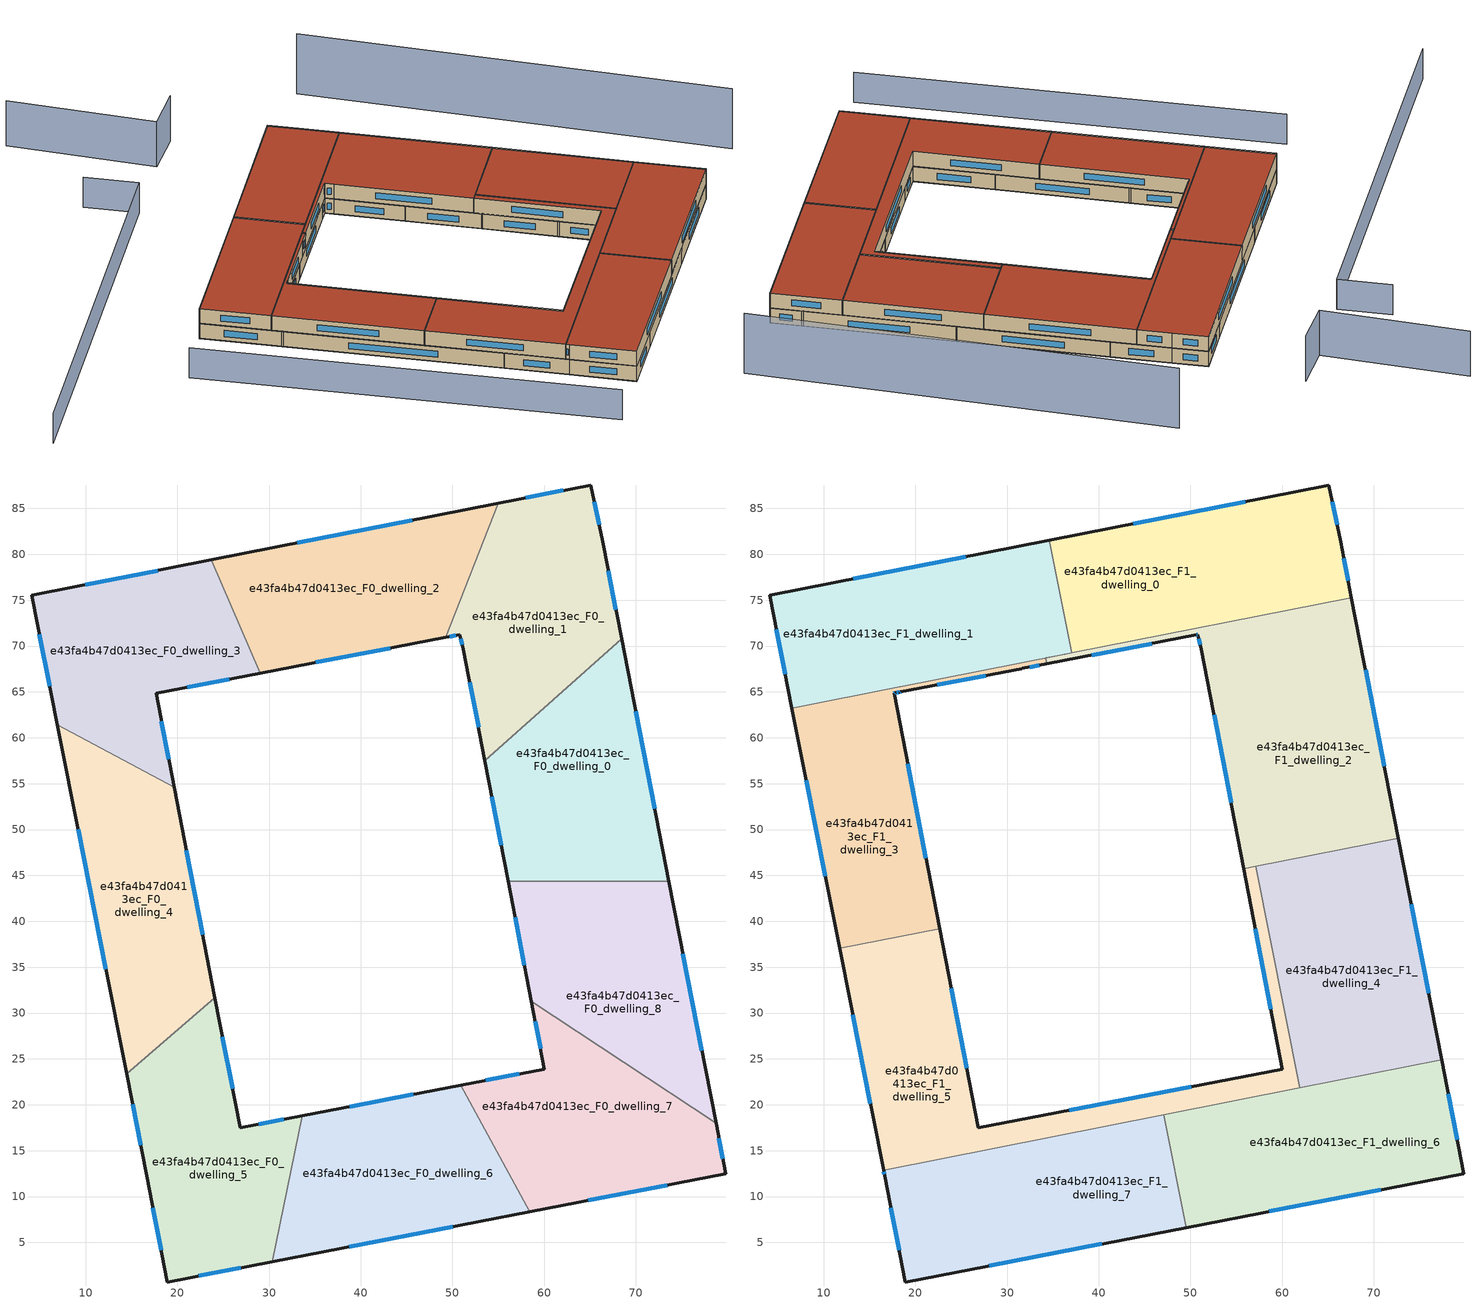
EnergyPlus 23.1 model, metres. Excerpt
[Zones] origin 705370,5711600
e43fa4b47d0413ec_F0_dwelling_0
 floor ground (EU_floor_Construction): 73.58,44.37 68.42,70.8 53.54,57.49 56.07,44.37 z0
 wall outside (EU_wall_Construction): 56.07,44.37 53.54,57.49 / 68.42,70.8 73.58,44.37 z0:3
 wall to e43fa4b47d0413ec_F0_dwelling_1 (EU_wall_Construction): 53.54,57.49 68.42,70.8 z0:3
 wall to e43fa4b47d0413ec_F0_dwelling_8 (EU_wall_Construction): 73.58,44.37 56.07,44.37 z0:3
 window (EU_Window_Construction): 55.31,48.3 54.3,53.57 / 69.97,62.89 72.03,52.28 z0.9:2.1
e43fa4b47d0413ec_F0_dwelling_1
 floor ground (EU_floor_Construction): 68.42,70.8 66.36,81.37 65.07,87.55 54.99,85.56 49.27,70.95 50.8,71.24 51.19,69.67 53.54,57.49 z0
 wall outside (EU_wall_Construction): 53.54,57.49 51.19,69.67 50.8,71.24 49.27,70.95 / 54.99,85.56 65.07,87.55 66.36,81.37 68.42,70.8 z0:3
 wall to e43fa4b47d0413ec_F0_dwelling_2 (EU_wall_Construction): 49.27,70.95 54.99,85.56 z0:3
 window (EU_Window_Construction): 52.84,61.14 51.89,66.03 / 51.07,70.14 50.91,70.77 / 50.34,71.15 49.72,71.03 / 58.01,86.16 62.05,86.96 / 65.46,85.7 65.97,83.22 / 66.98,78.2 67.81,73.96 z0.9:2.1
e43fa4b47d0413ec_F0_dwelling_2
 floor ground (EU_floor_Construction): 49.27,70.95 54.99,85.56 23.73,79.38 29.06,67.05 z0
 wall outside (EU_wall_Construction): 49.27,70.95 29.06,67.05 / 23.73,79.38 54.99,85.56 z0:3
 wall to e43fa4b47d0413ec_F0_dwelling_3 (EU_wall_Construction): 29.06,67.05 23.73,79.38 z0:3
 window (EU_Window_Construction): 43.22,69.78 35.11,68.22 / 33.08,81.23 45.63,83.71 z0.9:2.1
e43fa4b47d0413ec_F0_dwelling_3
 floor ground (EU_floor_Construction): 19.67,54.61 17.69,64.87 29.06,67.05 23.73,79.38 4.13,75.51 6.93,61.41 z0
 wall outside (EU_wall_Construction): 29.06,67.05 17.69,64.87 19.67,54.61 / 6.93,61.41 4.13,75.51 23.73,79.38 z0:3
 wall to e43fa4b47d0413ec_F0_dwelling_4 (EU_wall_Construction): 19.67,54.61 6.93,61.41 z0:3
 window (EU_Window_Construction): 25.65,66.4 21.09,65.52 / 18.28,61.8 19.08,57.68 / 6.09,65.63 4.97,71.29 / 10,76.67 17.86,78.22 z0.9:2.1
e43fa4b47d0413ec_F0_dwelling_4
 floor ground (EU_floor_Construction): 24.11,31.66 19.67,54.61 6.93,61.41 14.47,23.36 z0
 wall outside (EU_wall_Construction): 19.67,54.61 24.11,31.66 / 14.47,23.36 6.93,61.41 z0:3
 wall to e43fa4b47d0413ec_F0_dwelling_5 (EU_wall_Construction): 24.11,31.66 14.47,23.36 z0:3
 window (EU_Window_Construction): 21,47.74 22.78,38.53 / 12.21,34.75 9.19,50.02 z0.9:2.1
e43fa4b47d0413ec_F0_dwelling_5
 floor ground (EU_floor_Construction): 30.36,2.9 33.62,18.79 26.85,17.48 24.11,31.66 14.47,23.36 16.68,12.25 18.92,0.68 z0
 wall outside (EU_wall_Construction): 24.11,31.66 26.85,17.48 33.62,18.79 / 30.36,2.9 18.92,0.68 16.68,12.25 14.47,23.36 z0:3
 wall to e43fa4b47d0413ec_F0_dwelling_6 (EU_wall_Construction): 33.62,18.79 30.36,2.9 z0:3
 window (EU_Window_Construction): 16.02,15.58 15.13,20.03 / 24.93,27.42 26.03,21.73 / 28.88,17.87 31.59,18.4 / 26.94,2.24 22.34,1.34 / 18.25,4.14 17.35,8.79 z0.9:2.1
e43fa4b47d0413ec_F0_dwelling_6
 floor ground (EU_floor_Construction): 58.4,8.33 50.92,22.13 33.62,18.79 30.36,2.9 z0
 wall outside (EU_wall_Construction): 33.62,18.79 50.92,22.13 / 58.4,8.33 30.36,2.9 z0:3
 wall to e43fa4b47d0413ec_F0_dwelling_7 (EU_wall_Construction): 50.92,22.13 58.4,8.33 z0:3
 window (EU_Window_Construction): 38.8,19.79 45.74,21.13 / 50.01,6.7 38.76,4.52 z0.9:2.1
 ceiling adiabatic (EU_roof_Construction): 52.12,19.91 47.08,18.92 49.51,6.61 58.4,8.33 30.36,2.9 33.62,18.79 33.08,16.15 z3
e43fa4b47d0413ec_F0_dwelling_7
 floor ground (EU_floor_Construction): 79.79,12.49 78.72,17.98 58.59,31.31 60.03,23.88 50.92,22.13 58.4,8.33 z0
 wall outside (EU_wall_Construction): 50.92,22.13 60.03,23.88 58.59,31.31 / 78.72,17.98 79.79,12.49 58.4,8.33 z0:3
 wall to e43fa4b47d0413ec_F0_dwelling_8 (EU_wall_Construction): 58.59,31.31 78.72,17.98 z0:3
 window (EU_Window_Construction): 53.64,22.65 57.3,23.36 / 59.6,26.11 59.02,29.08 / 79.04,16.33 79.47,14.13 / 73.39,11.24 64.8,9.58 z0.9:2.1
 ceiling adiabatic (EU_roof_Construction): 70.36,23.52 52.12,19.91 61.91,21.85 60.25,30.21 58.59,31.31 z3
e43fa4b47d0413ec_F0_dwelling_8
 floor ground (EU_floor_Construction): 78.72,17.98 73.58,44.37 56.07,44.37 58.59,31.31 z0
 wall outside (EU_wall_Construction): 58.59,31.31 56.07,44.37 / 73.58,44.37 78.72,17.98 z0:3
 window (EU_Window_Construction): 57.84,35.22 56.83,40.46 / 75.12,36.47 77.18,25.88 z0.9:2.1
e43fa4b47d0413ec_F1_dwelling_0
 floor to e43fa4b47d0413ec_F0_dwelling_2 (EU_floor_Construction): 49.57,71.73 54.99,85.56 34.63,81.54 37.05,69.26 z3
 floor to e43fa4b47d0413ec_F0_dwelling_1 (EU_floor_Construction): 67.55,75.28 66.36,81.37 65.07,87.55 54.99,85.56 49.57,71.73 z3
 wall outside (EU_wall_Construction): 34.63,81.54 65.07,87.55 66.36,81.37 67.55,75.29 z3:6
 wall to e43fa4b47d0413ec_F1_dwelling_1 (EU_wall_Construction): 37.05,69.26 34.63,81.54 z3:6
 wall to e43fa4b47d0413ec_F1_dwelling_2 (EU_wall_Construction): 67.55,75.29 37.05,69.26 z3:6
 window (EU_Window_Construction): 65.46,85.7 65.97,83.22 / 66.72,79.55 67.19,77.11 / 43.74,83.34 55.96,85.75 z3.9:5.1
 roof outside (EU_roof_Construction): 65.07,87.55 66.36,81.37 67.55,75.29 37.05,69.26 34.63,81.54 z6
e43fa4b47d0413ec_F1_dwelling_1
 floor to e43fa4b47d0413ec_F0_dwelling_3 (EU_floor_Construction): 28.81,67.63 23.73,79.38 4.13,75.51 6.57,63.24 z3
 floor to e43fa4b47d0413ec_F0_dwelling_2 (EU_floor_Construction): 37.05,69.26 34.63,81.54 23.73,79.38 28.81,67.63 36.26,69.1 36.33,69.12 z3
 wall outside (EU_wall_Construction): 6.56,63.24 4.13,75.51 34.63,81.54 z3:6
 wall to e43fa4b47d0413ec_F1_dwelling_3 (EU_wall_Construction): 35.74,69 18.37,65.57 18.32,65.56 6.56,63.24 z3:6
 wall to e43fa4b47d0413ec_F1_dwelling_2 (EU_wall_Construction): 37.05,69.26 36.33,69.12 36.26,69.1 36.04,69.06 35.74,69 z3:6
 window (EU_Window_Construction): 5.84,66.91 4.86,71.83 / 13.26,77.31 25.5,79.73 z3.9:5.1
 roof outside (EU_roof_Construction): 34.63,81.54 37.05,69.26 6.56,63.24 4.13,75.51 z6
e43fa4b47d0413ec_F1_dwelling_2
 floor to e43fa4b47d0413ec_F0_dwelling_0 (EU_floor_Construction): 72.66,49.07 68.42,70.8 53.54,57.49 55.81,45.74 z3
 floor to e43fa4b47d0413ec_F0_dwelling_2 (EU_floor_Construction): 49.27,70.95 49.57,71.73 36.33,69.12 36.26,69.1 36.04,69.06 35.74,69 35.15,68.88 34.86,68.82 34.56,68.76 34.27,68.71 34.2,68.69 34.33,68.07 z3
 floor to e43fa4b47d0413ec_F0_dwelling_1 (EU_floor_Construction): 68.42,70.8 67.55,75.28 49.57,71.73 49.27,70.95 50.65,71.21 50.8,71.24 51.19,69.67 53.54,57.49 z3
 wall outside (EU_wall_Construction): 67.55,75.29 72.66,49.07 / 55.81,45.74 51.19,69.67 50.8,71.24 50.65,71.21 34.33,68.07 z3:6
 wall to e43fa4b47d0413ec_F1_dwelling_3 (EU_wall_Construction): 34.33,68.07 34.2,68.69 34.27,68.71 34.56,68.76 34.86,68.82 35.15,68.88 35.74,69 z3:6
 wall to e43fa4b47d0413ec_F1_dwelling_4 (EU_wall_Construction): 72.66,49.07 57.13,46.01 z3:6
 wall to e43fa4b47d0413ec_F1_dwelling_5 (EU_wall_Construction): 57.13,46.01 55.81,45.74 z3:6
 window (EU_Window_Construction): 69.08,67.44 71.13,56.92 / 54.42,52.91 52.57,62.51 / 51.07,70.14 50.91,70.77 / 50.75,71.23 50.7,71.22 / 45.77,70.27 39.22,69.01 z3.9:5.1
 roof outside (EU_roof_Construction): 67.55,75.29 72.66,49.07 55.81,45.74 51.19,69.67 50.8,71.24 50.65,71.21 34.33,68.07 34.2,68.69 34.27,68.71 34.56,68.76 34.86,68.82 35.15,68.88 35.74,69 36.04,69.06 36.26,69.1 36.33,69.12 z6
e43fa4b47d0413ec_F1_dwelling_3
 floor to e43fa4b47d0413ec_F0_dwelling_4 (EU_floor_Construction): 22.65,39.19 19.67,54.61 6.93,61.41 11.76,37.04 z3
 floor to e43fa4b47d0413ec_F0_dwelling_3 (EU_floor_Construction): 19.67,54.61 17.69,64.87 18.38,65 18.42,65.01 29.06,67.05 28.81,67.63 18.37,65.57 18.35,65.56 6.57,63.24 6.93,61.41 z3
 floor to e43fa4b47d0413ec_F0_dwelling_2 (EU_floor_Construction): 34.33,68.07 34.2,68.69 34.27,68.71 34.56,68.76 34.86,68.82 35.15,68.88 35.74,69 28.81,67.63 29.06,67.05 z3
 wall outside (EU_wall_Construction): 11.76,37.04 6.56,63.24 / 34.33,68.07 31.68,67.56 31.62,67.55 18.42,65.01 18.28,64.98 17.83,64.89 17.69,64.87 22.65,39.19 z3:6
 wall to e43fa4b47d0413ec_F1_dwelling_5 (EU_wall_Construction): 22.65,39.19 11.76,37.04 z3:6
 window (EU_Window_Construction): 27.67,66.79 22.37,65.77 / 18.38,65 18.32,64.99 / 18.14,64.95 17.97,64.92 / 17.79,64.88 17.73,64.87 / 19.17,57.18 21.17,46.88 / 10.2,44.88 8.12,55.39 / 33.54,67.92 32.47,67.71 z3.9:5.1
 roof outside (EU_roof_Construction): 35.74,69 35.15,68.88 34.86,68.82 34.56,68.76 34.27,68.71 34.2,68.69 34.33,68.07 31.68,67.56 31.62,67.55 18.42,65.01 18.28,64.98 17.83,64.89 17.69,64.87 22.65,39.19 11.76,37.04 6.56,63.24 18.32,65.56 18.37,65.57 z6
e43fa4b47d0413ec_F1_dwelling_4
 floor to e43fa4b47d0413ec_F0_dwelling_8 (EU_floor_Construction): 77.37,24.9 73.58,44.37 57.46,44.37 60.25,30.21 70.35,23.52 z3
 floor to e43fa4b47d0413ec_F0_dwelling_0 (EU_floor_Construction): 73.58,44.37 72.66,49.07 57.13,46.01 57.46,44.37 z3
 floor adiabatic (EU_floor_Construction): 70.35,23.52 60.25,30.21 61.91,21.85 z3
 wall outside (EU_wall_Construction): 72.66,49.07 77.37,24.91 z3:6
 wall to e43fa4b47d0413ec_F1_dwelling_5 (EU_wall_Construction): 61.91,21.85 57.13,46.01 z3:6
 wall to e43fa4b47d0413ec_F1_dwelling_6 (EU_wall_Construction): 77.37,24.91 61.91,21.85 z3:6
 window (EU_Window_Construction): 74.07,41.84 75.96,32.14 z3.9:5.1
 roof outside (EU_roof_Construction): 72.66,49.07 77.37,24.91 61.91,21.85 57.13,46.01 z6
e43fa4b47d0413ec_F1_dwelling_5
 floor to e43fa4b47d0413ec_F0_dwelling_6 (EU_floor_Construction): 52.12,19.91 50.92,22.13 33.62,18.79 33.08,16.15 z3
 floor to e43fa4b47d0413ec_F0_dwelling_4 (EU_floor_Construction): 24.11,31.66 22.65,39.19 11.76,37.04 14.47,23.36 z3
 floor to e43fa4b47d0413ec_F0_dwelling_8 (EU_floor_Construction): 60.25,30.21 57.46,44.37 56.07,44.37 58.59,31.31 z3
 floor to e43fa4b47d0413ec_F0_dwelling_5 (EU_floor_Construction): 33.08,16.15 33.62,18.79 26.85,17.48 24.11,31.66 14.47,23.36 16.55,12.89 z3
 floor to e43fa4b47d0413ec_F0_dwelling_0 (EU_floor_Construction): 57.46,44.37 57.13,46.01 55.81,45.74 56.07,44.37 z3
 floor to e43fa4b47d0413ec_F0_dwelling_7 (EU_floor_Construction): 61.91,21.85 60.25,30.21 58.59,31.31 60.03,23.88 50.92,22.13 52.12,19.91 z3
 wall outside (EU_wall_Construction): 22.65,39.19 26.85,17.48 60.03,23.88 55.81,45.74 / 16.55,12.89 11.76,37.04 z3:6
 wall to e43fa4b47d0413ec_F1_dwelling_7 (EU_wall_Construction): 47.08,18.92 16.55,12.89 z3:6
 wall to e43fa4b47d0413ec_F1_dwelling_6 (EU_wall_Construction): 61.91,21.85 47.08,18.92 z3:6
 window (EU_Window_Construction): 23.91,32.69 25.59,23.98 / 36.78,19.4 50.09,21.97 / 58.76,30.43 57.07,39.2 / 15.12,20.12 13.19,29.81 z3.9:5.1
 roof outside (EU_roof_Construction): 57.13,46.01 61.91,21.85 16.55,12.89 11.76,37.04 22.65,39.19 26.85,17.48 60.03,23.88 55.81,45.74 z6
e43fa4b47d0413ec_F1_dwelling_6
 floor to e43fa4b47d0413ec_F0_dwelling_7 (EU_floor_Construction): 79.79,12.49 78.72,17.98 70.36,23.52 52.12,19.91 58.4,8.33 z3
 floor to e43fa4b47d0413ec_F0_dwelling_8 (EU_floor_Construction): 78.72,17.98 77.37,24.9 70.36,23.52 z3
 floor to e43fa4b47d0413ec_F0_dwelling_6 (EU_floor_Construction): 58.4,8.33 52.12,19.91 47.08,18.92 49.51,6.61 z3
 wall outside (EU_wall_Construction): 77.37,24.91 79.79,12.49 49.51,6.61 z3:6
 wall to e43fa4b47d0413ec_F1_dwelling_7 (EU_wall_Construction): 49.51,6.61 47.08,18.92 z3:6
 window (EU_Window_Construction): 78.1,21.19 79.07,16.21 / 70.73,10.73 58.58,8.37 z3.9:5.1
 roof outside (EU_roof_Construction): 77.37,24.91 79.79,12.49 49.51,6.61 47.08,18.92 z6
e43fa4b47d0413ec_F1_dwelling_7
 floor to e43fa4b47d0413ec_F0_dwelling_5 (EU_floor_Construction): 30.36,2.9 33.08,16.15 16.55,12.89 16.68,12.25 18.92,0.68 z3
 floor adiabatic (EU_floor_Construction): 49.51,6.61 47.08,18.92 33.08,16.15 30.36,2.9 z3
 wall outside (EU_wall_Construction): 49.51,6.61 18.92,0.68 16.68,12.25 16.55,12.89 z3:6
 window (EU_Window_Construction): 40.35,4.83 28.07,2.46 / 18.25,4.14 17.35,8.79 / 16.64,12.44 16.59,12.7 z3.9:5.1
 roof outside (EU_roof_Construction): 47.08,18.92 49.51,6.61 18.92,0.68 16.68,12.25 16.55,12.89 z6
shading: -8.59,72.24 6.16,-1.78 / 37.24,110.31 39.13,100.76 / 39.13,100.76 -37.59,85.63 z0:6; 63.27,104.77 54.47,103.7 / 54.47,103.7 51.23,130.26 z0:9; 96.94,14.62 86,90.58 z0:12
[Building]
EU S2 Campaign: North Axis=0; Terrain=City; Solar Distribution=FullExterior
[Site:Location]
London: Latitude=51.5; Longitude=-0.5; Time Zone=0; Elevation=25
[SizingPeriod:WeatherFileDays]
AnnualSizingPeriod: Begin Month=1; Begin Day of Month=1; End Month=12; End Day of Month=31; Day of Week for Start Day=Monday; Use Weather File Daylight Saving Period=No; Use Weather File Rain and Snow Indicators=No
[MATERIAL]
EU_InternalMass_Material: Roughness=MediumRough; Thickness=0.1; Conductivity=1; Density=1800; Specific Heat=900; Thermal Absorptance=0.9; Solar Absorptance=0.7; Visible Absorptance=0.7
[MATERIAL:NOMASS] Roughness=MediumRough; Thermal Absorptance=0.9; Solar Absorptance=0.7; Visible Absorptance=0.7
Name | Thermal Resistance
EU_wall_NoMass | 1.04674
EU_roof_NoMass | 4.32442
EU_floor_NoMass | 2.04616
[WINDOWMATERIAL:SIMPLEGLAZINGSYSTEM]
EU_Window_SimpleGlazing: UFactor=4.25843; Solar Heat Gain Coefficient=0.85; Visible Transmittance=0.85
[CONSTRUCTION]
EU_wall_Construction: EU_wall_NoMass
EU_roof_Construction: EU_roof_NoMass
EU_floor_Construction: EU_floor_NoMass
EU_InternalMass_Construction: EU_InternalMass_Material
EU_Window_Construction: EU_Window_SimpleGlazing
[ZONE] Type=1; Multiplier=1; Ceiling Height=autocalculate; Floor Area=autocalculate; Part of Total Floor Area=Yes
Name | Volume
e43fa4b47d0413ec_F0_dwelling_0 | 1037.24
e43fa4b47d0413ec_F1_dwelling_0 | 1166.87
e43fa4b47d0413ec_F0_dwelling_1; e43fa4b47d0413ec_F0_dwelling_2; e43fa4b47d0413ec_F0_dwelling_5 | 1037.21
e43fa4b47d0413ec_F1_dwelling_1; e43fa4b47d0413ec_F1_dwelling_4 | 1166.9
e43fa4b47d0413ec_F1_dwelling_2 | 1408.82
e43fa4b47d0413ec_F0_dwelling_3; e43fa4b47d0413ec_F0_dwelling_4 | 1037.2
e43fa4b47d0413ec_F1_dwelling_3 | 924.932
e43fa4b47d0413ec_F1_dwelling_5 | 1166.79
e43fa4b47d0413ec_F0_dwelling_6; e43fa4b47d0413ec_F0_dwelling_7 | 1037.15
e43fa4b47d0413ec_F1_dwelling_6 | 1166.64
e43fa4b47d0413ec_F1_dwelling_7 | 1166.91
e43fa4b47d0413ec_F0_dwelling_8 | 1037.25
[INTERNALMASS] Construction=EU_InternalMass_Construction
Name | Zone or ZoneList | Surface Area
e43fa4b47d0413ec_F0_dwelling_0_EU_InternalMass | e43fa4b47d0413ec_F0_dwelling_0 | 345.748
e43fa4b47d0413ec_F0_dwelling_1_EU_InternalMass | e43fa4b47d0413ec_F0_dwelling_1 | 345.737
e43fa4b47d0413ec_F0_dwelling_2_EU_InternalMass | e43fa4b47d0413ec_F0_dwelling_2 | 345.737
e43fa4b47d0413ec_F0_dwelling_3_EU_InternalMass | e43fa4b47d0413ec_F0_dwelling_3 | 345.734
e43fa4b47d0413ec_F0_dwelling_4_EU_InternalMass | e43fa4b47d0413ec_F0_dwelling_4 | 345.734
e43fa4b47d0413ec_F0_dwelling_5_EU_InternalMass | e43fa4b47d0413ec_F0_dwelling_5 | 345.735
e43fa4b47d0413ec_F0_dwelling_6_EU_InternalMass | e43fa4b47d0413ec_F0_dwelling_6 | 345.718
e43fa4b47d0413ec_F0_dwelling_7_EU_InternalMass | e43fa4b47d0413ec_F0_dwelling_7 | 345.748
e43fa4b47d0413ec_F0_dwelling_8_EU_InternalMass | e43fa4b47d0413ec_F0_dwelling_8 | 345.751
e43fa4b47d0413ec_F1_dwelling_0_EU_InternalMass | e43fa4b47d0413ec_F1_dwelling_0 | 388.957
e43fa4b47d0413ec_F1_dwelling_1_EU_InternalMass | e43fa4b47d0413ec_F1_dwelling_1 | 388.966
e43fa4b47d0413ec_F1_dwelling_2_EU_InternalMass | e43fa4b47d0413ec_F1_dwelling_2 | 469.615
e43fa4b47d0413ec_F1_dwelling_3_EU_InternalMass | e43fa4b47d0413ec_F1_dwelling_3 | 308.289
e43fa4b47d0413ec_F1_dwelling_4_EU_InternalMass | e43fa4b47d0413ec_F1_dwelling_4 | 388.967
e43fa4b47d0413ec_F1_dwelling_5_EU_InternalMass | e43fa4b47d0413ec_F1_dwelling_5 | 388.931
e43fa4b47d0413ec_F1_dwelling_6_EU_InternalMass | e43fa4b47d0413ec_F1_dwelling_6 | 388.97
e43fa4b47d0413ec_F1_dwelling_7_EU_InternalMass | e43fa4b47d0413ec_F1_dwelling_7 | 388.971
[OTHEREQUIPMENT] Fuel Type=Electricity; Design Level Calculation Method=Watts/Area; Power per Zone Floor Area=1; Fraction Latent=0; Fraction Radiant=0; Fraction Lost=0; Carbon Dioxide Generation Rate=0; EndUse Subcategory=EU_Step8_InternalGains
Name | Zone or ZoneList or Space or SpaceList | Schedule
EU_Step8_InternalGain_e43fa4b47d0413ec_F0_dwelling_0_f000 | e43fa4b47d0413ec_F0_dwelling_0 | EU_Step8_GainSchedule_e43fa4b47d0413ec_F0_dwelling_0_f000
EU_Step8_InternalGain_e43fa4b47d0413ec_F0_dwelling_1_f000 | e43fa4b47d0413ec_F0_dwelling_1 | EU_Step8_GainSchedule_e43fa4b47d0413ec_F0_dwelling_1_f000
EU_Step8_InternalGain_e43fa4b47d0413ec_F0_dwelling_2_f000 | e43fa4b47d0413ec_F0_dwelling_2 | EU_Step8_GainSchedule_e43fa4b47d0413ec_F0_dwelling_2_f000
EU_Step8_InternalGain_e43fa4b47d0413ec_F0_dwelling_3_f000 | e43fa4b47d0413ec_F0_dwelling_3 | EU_Step8_GainSchedule_e43fa4b47d0413ec_F0_dwelling_3_f000
EU_Step8_InternalGain_e43fa4b47d0413ec_F0_dwelling_4_f000 | e43fa4b47d0413ec_F0_dwelling_4 | EU_Step8_GainSchedule_e43fa4b47d0413ec_F0_dwelling_4_f000
EU_Step8_InternalGain_e43fa4b47d0413ec_F0_dwelling_5_f000 | e43fa4b47d0413ec_F0_dwelling_5 | EU_Step8_GainSchedule_e43fa4b47d0413ec_F0_dwelling_5_f000
EU_Step8_InternalGain_e43fa4b47d0413ec_F0_dwelling_6_f000 | e43fa4b47d0413ec_F0_dwelling_6 | EU_Step8_GainSchedule_e43fa4b47d0413ec_F0_dwelling_6_f000
EU_Step8_InternalGain_e43fa4b47d0413ec_F0_dwelling_7_f000 | e43fa4b47d0413ec_F0_dwelling_7 | EU_Step8_GainSchedule_e43fa4b47d0413ec_F0_dwelling_7_f000
EU_Step8_InternalGain_e43fa4b47d0413ec_F0_dwelling_8_f000 | e43fa4b47d0413ec_F0_dwelling_8 | EU_Step8_GainSchedule_e43fa4b47d0413ec_F0_dwelling_8_f000
EU_Step8_InternalGain_e43fa4b47d0413ec_F1_dwelling_0_f000 | e43fa4b47d0413ec_F1_dwelling_0 | EU_Step8_GainSchedule_e43fa4b47d0413ec_F1_dwelling_0_f000
EU_Step8_InternalGain_e43fa4b47d0413ec_F1_dwelling_1_f000 | e43fa4b47d0413ec_F1_dwelling_1 | EU_Step8_GainSchedule_e43fa4b47d0413ec_F1_dwelling_1_f000
EU_Step8_InternalGain_e43fa4b47d0413ec_F1_dwelling_2_f000 | e43fa4b47d0413ec_F1_dwelling_2 | EU_Step8_GainSchedule_e43fa4b47d0413ec_F1_dwelling_2_f000
EU_Step8_InternalGain_e43fa4b47d0413ec_F1_dwelling_3_f000 | e43fa4b47d0413ec_F1_dwelling_3 | EU_Step8_GainSchedule_e43fa4b47d0413ec_F1_dwelling_3_f000
EU_Step8_InternalGain_e43fa4b47d0413ec_F1_dwelling_4_f000 | e43fa4b47d0413ec_F1_dwelling_4 | EU_Step8_GainSchedule_e43fa4b47d0413ec_F1_dwelling_4_f000
EU_Step8_InternalGain_e43fa4b47d0413ec_F1_dwelling_5_f000 | e43fa4b47d0413ec_F1_dwelling_5 | EU_Step8_GainSchedule_e43fa4b47d0413ec_F1_dwelling_5_f000
EU_Step8_InternalGain_e43fa4b47d0413ec_F1_dwelling_6_f000 | e43fa4b47d0413ec_F1_dwelling_6 | EU_Step8_GainSchedule_e43fa4b47d0413ec_F1_dwelling_6_f000
EU_Step8_InternalGain_e43fa4b47d0413ec_F1_dwelling_7_f000 | e43fa4b47d0413ec_F1_dwelling_7 | EU_Step8_GainSchedule_e43fa4b47d0413ec_F1_dwelling_7_f000
[ZONEVENTILATION:DESIGNFLOWRATE] Schedule=EU_AlwaysOn; Design Flow Rate Calculation Method=AirChanges/Hour; Air Changes per Hour=0.488719; Ventilation Type=Natural; Fan Pressure Rise=0; Fan Total Efficiency=1; Constant Term Coefficient=1; Temperature Term Coefficient=0; Velocity Term Coefficient=0; Velocity Squared Term Coefficient=0; Minimum Indoor Temperature=-100; Maximum Indoor Temperature=100; Delta Temperature=-100; Minimum Outdoor Temperature=-100; Maximum Outdoor Temperature=100; Maximum Wind Speed=40
Name | Zone or ZoneList or Space or SpaceList
EU_ConstantAir_e43fa4b47d0413ec_F0_dwelling_0 | e43fa4b47d0413ec_F0_dwelling_0
EU_ConstantAir_e43fa4b47d0413ec_F0_dwelling_1 | e43fa4b47d0413ec_F0_dwelling_1
EU_ConstantAir_e43fa4b47d0413ec_F0_dwelling_2 | e43fa4b47d0413ec_F0_dwelling_2
EU_ConstantAir_e43fa4b47d0413ec_F0_dwelling_3 | e43fa4b47d0413ec_F0_dwelling_3
EU_ConstantAir_e43fa4b47d0413ec_F0_dwelling_4 | e43fa4b47d0413ec_F0_dwelling_4
EU_ConstantAir_e43fa4b47d0413ec_F0_dwelling_5 | e43fa4b47d0413ec_F0_dwelling_5
EU_ConstantAir_e43fa4b47d0413ec_F0_dwelling_6 | e43fa4b47d0413ec_F0_dwelling_6
EU_ConstantAir_e43fa4b47d0413ec_F0_dwelling_7 | e43fa4b47d0413ec_F0_dwelling_7
EU_ConstantAir_e43fa4b47d0413ec_F0_dwelling_8 | e43fa4b47d0413ec_F0_dwelling_8
EU_ConstantAir_e43fa4b47d0413ec_F1_dwelling_0 | e43fa4b47d0413ec_F1_dwelling_0
EU_ConstantAir_e43fa4b47d0413ec_F1_dwelling_1 | e43fa4b47d0413ec_F1_dwelling_1
EU_ConstantAir_e43fa4b47d0413ec_F1_dwelling_2 | e43fa4b47d0413ec_F1_dwelling_2
EU_ConstantAir_e43fa4b47d0413ec_F1_dwelling_3 | e43fa4b47d0413ec_F1_dwelling_3
EU_ConstantAir_e43fa4b47d0413ec_F1_dwelling_4 | e43fa4b47d0413ec_F1_dwelling_4
EU_ConstantAir_e43fa4b47d0413ec_F1_dwelling_5 | e43fa4b47d0413ec_F1_dwelling_5
EU_ConstantAir_e43fa4b47d0413ec_F1_dwelling_6 | e43fa4b47d0413ec_F1_dwelling_6
EU_ConstantAir_e43fa4b47d0413ec_F1_dwelling_7 | e43fa4b47d0413ec_F1_dwelling_7
[HVACTEMPLATE:THERMOSTAT] Constant Heating Setpoint=20; Constant Cooling Setpoint=50
EU_HeatOnly_e43fa4b47d0413ec_F0_dwelling_0; EU_HeatOnly_e43fa4b47d0413ec_F0_dwelling_1; EU_HeatOnly_e43fa4b47d0413ec_F0_dwelling_2; EU_HeatOnly_e43fa4b47d0413ec_F0_dwelling_3; EU_HeatOnly_e43fa4b47d0413ec_F0_dwelling_4; EU_HeatOnly_e43fa4b47d0413ec_F0_dwelling_5; EU_HeatOnly_e43fa4b47d0413ec_F0_dwelling_6; EU_HeatOnly_e43fa4b47d0413ec_F0_dwelling_7; EU_HeatOnly_e43fa4b47d0413ec_F0_dwelling_8; EU_HeatOnly_e43fa4b47d0413ec_F1_dwelling_0; EU_HeatOnly_e43fa4b47d0413ec_F1_dwelling_1; EU_HeatOnly_e43fa4b47d0413ec_F1_dwelling_2; EU_HeatOnly_e43fa4b47d0413ec_F1_dwelling_3; EU_HeatOnly_e43fa4b47d0413ec_F1_dwelling_4; EU_HeatOnly_e43fa4b47d0413ec_F1_dwelling_5; EU_HeatOnly_e43fa4b47d0413ec_F1_dwelling_6; EU_HeatOnly_e43fa4b47d0413ec_F1_dwelling_7
[HVACTEMPLATE:ZONE:IDEALLOADSAIRSYSTEM] System Availability Schedule=EU_AlwaysOn; Maximum Heating Supply Air Temperature=50; Minimum Cooling Supply Air Temperature=13; Maximum Heating Supply Air Humidity Ratio=0.0156; Minimum Cooling Supply Air Humidity Ratio=0.0077; Heating Limit=NoLimit; Cooling Limit=NoLimit; Heating Availability Schedule=EU_AlwaysOn; Cooling Availability Schedule=EU_CoolingOff; Dehumidification Control Type=ConstantSensibleHeatRatio; Cooling Sensible Heat Ratio=0.7; Dehumidification Setpoint=60; Humidification Control Type=None; Humidification Setpoint=30; Outdoor Air Method=None; Outdoor Air Flow Rate per Person=0.00944; Outdoor Air Flow Rate per Zone Floor Area=0; Outdoor Air Flow Rate per Zone=0; Demand Controlled Ventilation Type=None; Outdoor Air Economizer Type=NoEconomizer; Heat Recovery Type=None; Sensible Heat Recovery Effectiveness=0.7; Latent Heat Recovery Effectiveness=0.65
Name | Template Thermostat
e43fa4b47d0413ec_F0_dwelling_0 | EU_HeatOnly_e43fa4b47d0413ec_F0_dwelling_0
e43fa4b47d0413ec_F0_dwelling_1 | EU_HeatOnly_e43fa4b47d0413ec_F0_dwelling_1
e43fa4b47d0413ec_F0_dwelling_2 | EU_HeatOnly_e43fa4b47d0413ec_F0_dwelling_2
e43fa4b47d0413ec_F0_dwelling_3 | EU_HeatOnly_e43fa4b47d0413ec_F0_dwelling_3
e43fa4b47d0413ec_F0_dwelling_4 | EU_HeatOnly_e43fa4b47d0413ec_F0_dwelling_4
e43fa4b47d0413ec_F0_dwelling_5 | EU_HeatOnly_e43fa4b47d0413ec_F0_dwelling_5
e43fa4b47d0413ec_F0_dwelling_6 | EU_HeatOnly_e43fa4b47d0413ec_F0_dwelling_6
e43fa4b47d0413ec_F0_dwelling_7 | EU_HeatOnly_e43fa4b47d0413ec_F0_dwelling_7
e43fa4b47d0413ec_F0_dwelling_8 | EU_HeatOnly_e43fa4b47d0413ec_F0_dwelling_8
e43fa4b47d0413ec_F1_dwelling_0 | EU_HeatOnly_e43fa4b47d0413ec_F1_dwelling_0
e43fa4b47d0413ec_F1_dwelling_1 | EU_HeatOnly_e43fa4b47d0413ec_F1_dwelling_1
e43fa4b47d0413ec_F1_dwelling_2 | EU_HeatOnly_e43fa4b47d0413ec_F1_dwelling_2
e43fa4b47d0413ec_F1_dwelling_3 | EU_HeatOnly_e43fa4b47d0413ec_F1_dwelling_3
e43fa4b47d0413ec_F1_dwelling_4 | EU_HeatOnly_e43fa4b47d0413ec_F1_dwelling_4
e43fa4b47d0413ec_F1_dwelling_5 | EU_HeatOnly_e43fa4b47d0413ec_F1_dwelling_5
e43fa4b47d0413ec_F1_dwelling_6 | EU_HeatOnly_e43fa4b47d0413ec_F1_dwelling_6
e43fa4b47d0413ec_F1_dwelling_7 | EU_HeatOnly_e43fa4b47d0413ec_F1_dwelling_7
[SIZING:ZONE] Zone Cooling Design Supply Air Temperature Input Method=SupplyAirTemperature; Zone Cooling Design Supply Air Temperature=13; Zone Heating Design Supply Air Temperature Input Method=SupplyAirTemperature; Zone Heating Design Supply Air Temperature=50; Zone Cooling Design Supply Air Humidity Ratio=0.008; Zone Heating Design Supply Air Humidity Ratio=0.008; Cooling Design Air Flow Method=DesignDay; Cooling Design Air Flow Rate=0; Cooling Minimum Air Flow per Zone Floor Area=0.000762; Cooling Minimum Air Flow=0; Cooling Minimum Air Flow Fraction=0.2; Heating Design Air Flow Method=DesignDay; Heating Design Air Flow Rate=0; Heating Maximum Air Flow per Zone Floor Area=0.002032; Heating Maximum Air Flow=0.141576; Heating Maximum Air Flow Fraction=0.3; Account for Dedicated Outdoor Air System=No; Dedicated Outdoor Air System Control Strategy=NeutralSupplyAir; Dedicated Outdoor Air Low Setpoint Temperature for Design=autosize; Dedicated Outdoor Air High Setpoint Temperature for Design=autosize; Zone Load Sizing Method=Sensible Load Only No Latent Load; Zone Latent Cooling Design Supply Air Humidity Ratio Input Method=HumidityRatioDifference; Zone Cooling Design Supply Air Humidity Ratio Difference=0.005; Zone Latent Heating Design Supply Air Humidity Ratio Input Method=HumidityRatioDifference; Zone Humidification Design Supply Air Humidity Ratio Difference=0.005
e43fa4b47d0413ec_F0_dwelling_0; e43fa4b47d0413ec_F0_dwelling_1; e43fa4b47d0413ec_F0_dwelling_2; e43fa4b47d0413ec_F0_dwelling_3; e43fa4b47d0413ec_F0_dwelling_4; e43fa4b47d0413ec_F0_dwelling_5; e43fa4b47d0413ec_F0_dwelling_6; e43fa4b47d0413ec_F0_dwelling_7; e43fa4b47d0413ec_F0_dwelling_8; e43fa4b47d0413ec_F1_dwelling_0; e43fa4b47d0413ec_F1_dwelling_1; e43fa4b47d0413ec_F1_dwelling_2; e43fa4b47d0413ec_F1_dwelling_3; e43fa4b47d0413ec_F1_dwelling_4; e43fa4b47d0413ec_F1_dwelling_5; e43fa4b47d0413ec_F1_dwelling_6; e43fa4b47d0413ec_F1_dwelling_7
[SCHEDULE:CONSTANT]
Name | Hourly Value
EU_AlwaysOn | 1
EU_CoolingOff | 0
[SCHEDULE:FILE] Column Number=1; Rows to Skip at Top=0; Number of Hours of Data=8760; Column Separator=Comma; Interpolate to Timestep=No; Minutes per Item=60; Adjust Schedule for Daylight Savings=Yes
Name | File
EU_Step8_GainSchedule_e43fa4b47d0413ec_F0_dwelling_0_f000 | ../../schedules/e43fa4b47d0413ec/e43fa4b47d0413ec_F0_dwelling_0_f000_gain.csv
EU_Step8_GainSchedule_e43fa4b47d0413ec_F0_dwelling_1_f000 | ../../schedules/e43fa4b47d0413ec/e43fa4b47d0413ec_F0_dwelling_1_f000_gain.csv
EU_Step8_GainSchedule_e43fa4b47d0413ec_F0_dwelling_2_f000 | ../../schedules/e43fa4b47d0413ec/e43fa4b47d0413ec_F0_dwelling_2_f000_gain.csv
EU_Step8_GainSchedule_e43fa4b47d0413ec_F0_dwelling_3_f000 | ../../schedules/e43fa4b47d0413ec/e43fa4b47d0413ec_F0_dwelling_3_f000_gain.csv
EU_Step8_GainSchedule_e43fa4b47d0413ec_F0_dwelling_4_f000 | ../../schedules/e43fa4b47d0413ec/e43fa4b47d0413ec_F0_dwelling_4_f000_gain.csv
EU_Step8_GainSchedule_e43fa4b47d0413ec_F0_dwelling_5_f000 | ../../schedules/e43fa4b47d0413ec/e43fa4b47d0413ec_F0_dwelling_5_f000_gain.csv
EU_Step8_GainSchedule_e43fa4b47d0413ec_F0_dwelling_6_f000 | ../../schedules/e43fa4b47d0413ec/e43fa4b47d0413ec_F0_dwelling_6_f000_gain.csv
EU_Step8_GainSchedule_e43fa4b47d0413ec_F0_dwelling_7_f000 | ../../schedules/e43fa4b47d0413ec/e43fa4b47d0413ec_F0_dwelling_7_f000_gain.csv
EU_Step8_GainSchedule_e43fa4b47d0413ec_F0_dwelling_8_f000 | ../../schedules/e43fa4b47d0413ec/e43fa4b47d0413ec_F0_dwelling_8_f000_gain.csv
EU_Step8_GainSchedule_e43fa4b47d0413ec_F1_dwelling_0_f000 | ../../schedules/e43fa4b47d0413ec/e43fa4b47d0413ec_F1_dwelling_0_f000_gain.csv
EU_Step8_GainSchedule_e43fa4b47d0413ec_F1_dwelling_1_f000 | ../../schedules/e43fa4b47d0413ec/e43fa4b47d0413ec_F1_dwelling_1_f000_gain.csv
EU_Step8_GainSchedule_e43fa4b47d0413ec_F1_dwelling_2_f000 | ../../schedules/e43fa4b47d0413ec/e43fa4b47d0413ec_F1_dwelling_2_f000_gain.csv
EU_Step8_GainSchedule_e43fa4b47d0413ec_F1_dwelling_3_f000 | ../../schedules/e43fa4b47d0413ec/e43fa4b47d0413ec_F1_dwelling_3_f000_gain.csv
EU_Step8_GainSchedule_e43fa4b47d0413ec_F1_dwelling_4_f000 | ../../schedules/e43fa4b47d0413ec/e43fa4b47d0413ec_F1_dwelling_4_f000_gain.csv
EU_Step8_GainSchedule_e43fa4b47d0413ec_F1_dwelling_5_f000 | ../../schedules/e43fa4b47d0413ec/e43fa4b47d0413ec_F1_dwelling_5_f000_gain.csv
EU_Step8_GainSchedule_e43fa4b47d0413ec_F1_dwelling_6_f000 | ../../schedules/e43fa4b47d0413ec/e43fa4b47d0413ec_F1_dwelling_6_f000_gain.csv
EU_Step8_GainSchedule_e43fa4b47d0413ec_F1_dwelling_7_f000 | ../../schedules/e43fa4b47d0413ec/e43fa4b47d0413ec_F1_dwelling_7_f000_gain.csv
